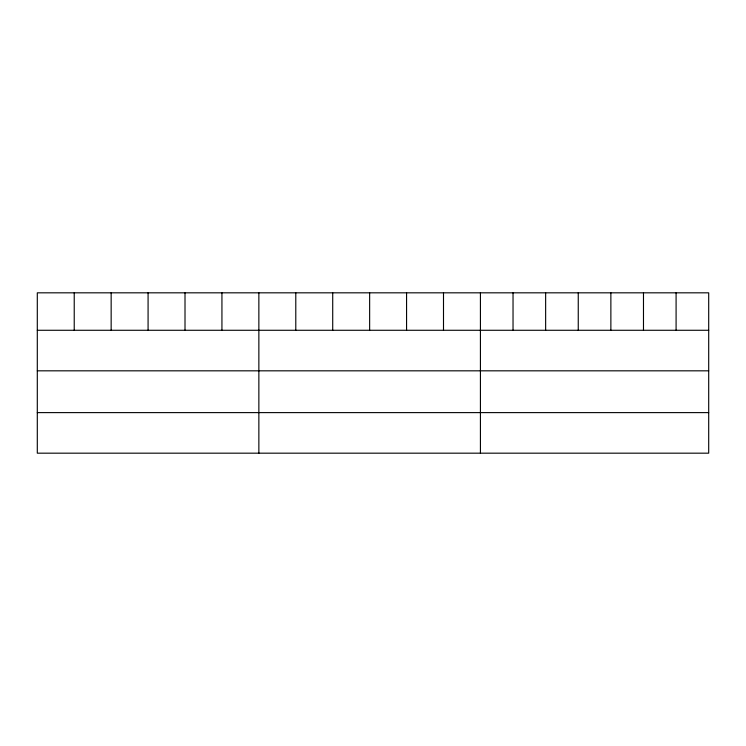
<?xml version="1.0" encoding="UTF-8"?>
<svg xmlns="http://www.w3.org/2000/svg" width="746" height="746" viewBox="0 0 746 746"><rect width="100%" height="100%" fill="white"/><g stroke="black" fill="none" stroke-linecap="round" stroke-linejoin="round"><path stroke-width="1.12" d="M708.7 330.273L708.7 453.176L37.3 453.176L37.3 292.824L708.7 292.824L708.7 330.273L37.3 330.273M37.3 370.827L708.7 370.827M37.3 412.613L708.7 412.613M676.09 292.824L676.09 330.273M643.481 292.824L643.481 330.273M610.871 292.824L610.871 330.273M578.253 292.824L578.253 330.273M545.643 292.824L545.643 330.273M513.034 292.824L513.034 330.273M480.424 292.824L480.424 453.176M443.497 292.824L443.497 330.273M406.57 292.824L406.57 330.273M369.643 292.824L369.643 330.273M332.716 292.824L332.716 330.273M295.789 292.824L295.789 330.273M258.862 292.824L258.862 453.176M221.935 292.824L221.935 330.273M185.008 292.824L185.008 330.273M148.081 292.824L148.081 330.273M111.154 292.824L111.154 330.273M74.227 292.824L74.227 330.273"/></g></svg>
